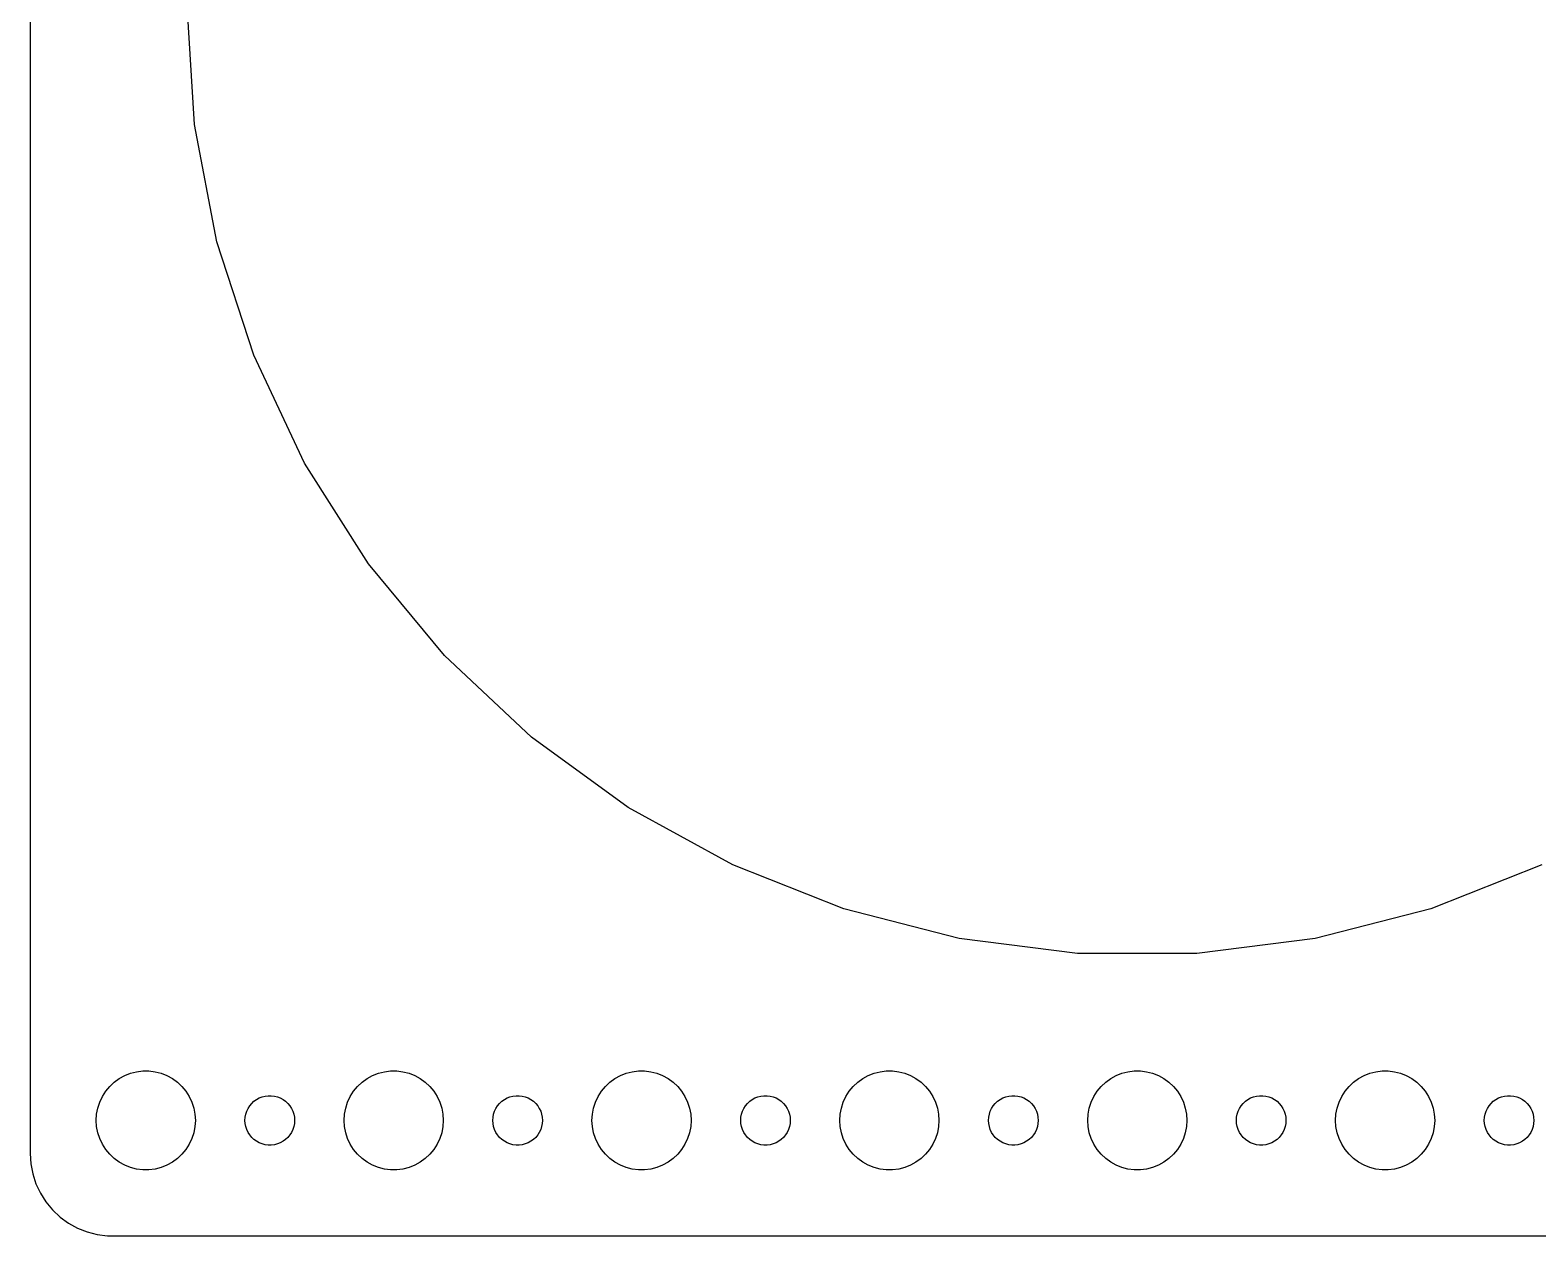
# Model space of a CAD drawing. Header units: metres. Extents: x -187 to 187, y -74 to 74.
# Drawn here: x -187 to -95.8, y -74.5 to -1.5 of the extents above; entities that cross this region are included whole.
import ezdxf

# ---------------------------------------------------------------- set-up
doc = ezdxf.new("R2010")
doc.units = ezdxf.units.M

msp = doc.modelspace()

# ---------------------------------------------------------------- linework, layer by layer
for p, q in [((-187, 69.5), (-187, -69.5)), ((-177.047, -7.20665), (-177.5, 0)), ((-175.694, -14.2997), (-177.047, -7.20665)), ((-173.462, -21.1672), (-175.694, -14.2997)), ((-170.388, -27.7008), (-173.462, -21.1672)), ((-166.518, -33.7977), (-170.388, -27.7008)), ((-161.916, -39.3615), (-166.518, -33.7977)), ((-156.652, -44.3045), (-161.916, -39.3615)), ((-150.81, -48.5488), (-156.652, -44.3045)), ((-144.482, -52.0276), (-150.81, -48.5488)), ((-137.768, -54.6857), (-144.482, -52.0276)), ((-95.5177, -52.0276), (-102.232, -54.6857)), ((-130.774, -56.4815), (-137.768, -54.6857)), ((-102.232, -54.6857), (-109.226, -56.4815)), ((-123.61, -57.3865), (-130.774, -56.4815)), ((-109.226, -56.4815), (-116.39, -57.3865)), ((-116.39, -57.3865), (-123.61, -57.3865)), ((-181.277, -64.7855), (-180.927, -64.6468)), ((-180.927, -64.6468), (-180.562, -64.5531)), ((-180.562, -64.5531), (-180.188, -64.5059)), ((-180.188, -64.5059), (-179.812, -64.5059)), ((-179.812, -64.5059), (-179.438, -64.5531)), ((-179.438, -64.5531), (-179.073, -64.6468)), ((-179.073, -64.6468), (-178.723, -64.7855)), ((-166.277, -64.7855), (-165.927, -64.6468)), ((-165.927, -64.6468), (-165.562, -64.5531)), ((-165.562, -64.5531), (-165.188, -64.5059)), ((-165.188, -64.5059), (-164.812, -64.5059)), ((-164.812, -64.5059), (-164.438, -64.5531)), ((-164.438, -64.5531), (-164.073, -64.6468)), ((-164.073, -64.6468), (-163.723, -64.7855)), ((-151.277, -64.7855), (-150.927, -64.6468)), ((-150.927, -64.6468), (-150.562, -64.5531)), ((-150.562, -64.5531), (-150.188, -64.5059)), ((-150.188, -64.5059), (-149.812, -64.5059)), ((-149.812, -64.5059), (-149.438, -64.5531)), ((-149.438, -64.5531), (-149.073, -64.6468)), ((-149.073, -64.6468), (-148.723, -64.7855)), ((-136.277, -64.7855), (-135.927, -64.6468)), ((-135.927, -64.6468), (-135.562, -64.5531)), ((-135.562, -64.5531), (-135.188, -64.5059)), ((-135.188, -64.5059), (-134.812, -64.5059)), ((-134.812, -64.5059), (-134.438, -64.5531)), ((-134.438, -64.5531), (-134.073, -64.6468)), ((-134.073, -64.6468), (-133.723, -64.7855)), ((-121.277, -64.7855), (-120.927, -64.6468)), ((-120.927, -64.6468), (-120.562, -64.5531)), ((-120.562, -64.5531), (-120.188, -64.5059)), ((-120.188, -64.5059), (-119.812, -64.5059)), ((-119.812, -64.5059), (-119.438, -64.5531)), ((-119.438, -64.5531), (-119.073, -64.6468)), ((-119.073, -64.6468), (-118.723, -64.7855)), ((-106.277, -64.7855), (-105.927, -64.6468)), ((-105.927, -64.6468), (-105.562, -64.5531)), ((-105.562, -64.5531), (-105.188, -64.5059)), ((-105.188, -64.5059), (-104.812, -64.5059)), ((-104.812, -64.5059), (-104.438, -64.5531)), ((-104.438, -64.5531), (-104.073, -64.6468)), ((-104.073, -64.6468), (-103.723, -64.7855)), ((-182.427, -65.7366), (-182.187, -65.4464)), ((-182.187, -65.4464), (-181.912, -65.1885)), ((-181.912, -65.1885), (-181.607, -64.967)), ((-181.607, -64.967), (-181.277, -64.7855)), ((-178.723, -64.7855), (-178.393, -64.967)), ((-178.393, -64.967), (-178.088, -65.1885)), ((-178.088, -65.1885), (-177.813, -65.4464)), ((-177.813, -65.4464), (-177.573, -65.7366)), ((-167.427, -65.7366), (-167.187, -65.4464)), ((-167.187, -65.4464), (-166.912, -65.1885)), ((-166.912, -65.1885), (-166.607, -64.967)), ((-166.607, -64.967), (-166.277, -64.7855)), ((-163.723, -64.7855), (-163.393, -64.967)), ((-163.393, -64.967), (-163.088, -65.1885)), ((-163.088, -65.1885), (-162.813, -65.4464)), ((-162.813, -65.4464), (-162.573, -65.7366)), ((-152.427, -65.7366), (-152.187, -65.4464)), ((-152.187, -65.4464), (-151.912, -65.1885)), ((-151.912, -65.1885), (-151.607, -64.967)), ((-151.607, -64.967), (-151.277, -64.7855)), ((-148.723, -64.7855), (-148.393, -64.967)), ((-148.393, -64.967), (-148.088, -65.1885)), ((-148.088, -65.1885), (-147.813, -65.4464)), ((-147.813, -65.4464), (-147.573, -65.7366)), ((-137.427, -65.7366), (-137.187, -65.4464)), ((-137.187, -65.4464), (-136.912, -65.1885)), ((-136.912, -65.1885), (-136.607, -64.967)), ((-136.607, -64.967), (-136.277, -64.7855)), ((-133.723, -64.7855), (-133.393, -64.967)), ((-133.393, -64.967), (-133.088, -65.1885)), ((-133.088, -65.1885), (-132.813, -65.4464)), ((-132.813, -65.4464), (-132.573, -65.7366)), ((-122.427, -65.7366), (-122.187, -65.4464)), ((-122.187, -65.4464), (-121.912, -65.1885)), ((-121.912, -65.1885), (-121.607, -64.967)), ((-121.607, -64.967), (-121.277, -64.7855)), ((-118.723, -64.7855), (-118.393, -64.967)), ((-118.393, -64.967), (-118.088, -65.1885)), ((-118.088, -65.1885), (-117.813, -65.4464)), ((-117.813, -65.4464), (-117.573, -65.7366)), ((-107.427, -65.7366), (-107.187, -65.4464)), ((-107.187, -65.4464), (-106.912, -65.1885)), ((-106.912, -65.1885), (-106.607, -64.967)), ((-106.607, -64.967), (-106.277, -64.7855)), ((-103.723, -64.7855), (-103.393, -64.967)), ((-103.393, -64.967), (-103.088, -65.1885)), ((-103.088, -65.1885), (-102.813, -65.4464)), ((-102.813, -65.4464), (-102.573, -65.7366)), ((-182.906, -66.7539), (-182.789, -66.3956)), ((-182.789, -66.3956), (-182.629, -66.0547)), ((-182.629, -66.0547), (-182.427, -65.7366)), ((-177.573, -65.7366), (-177.371, -66.0547)), ((-177.371, -66.0547), (-177.211, -66.3956)), ((-177.211, -66.3956), (-177.094, -66.7539)), ((-173.714, -66.6183), (-173.593, -66.4732)), ((-173.593, -66.4732), (-173.456, -66.3442)), ((-173.456, -66.3442), (-173.304, -66.2335)), ((-173.304, -66.2335), (-173.139, -66.1428)), ((-173.139, -66.1428), (-172.964, -66.0734)), ((-172.964, -66.0734), (-172.781, -66.0266)), ((-172.781, -66.0266), (-172.594, -66.003)), ((-172.594, -66.003), (-172.406, -66.003)), ((-172.406, -66.003), (-172.219, -66.0266)), ((-172.219, -66.0266), (-172.036, -66.0734)), ((-172.036, -66.0734), (-171.861, -66.1428)), ((-171.861, -66.1428), (-171.696, -66.2335)), ((-171.696, -66.2335), (-171.544, -66.3442)), ((-171.544, -66.3442), (-171.407, -66.4732)), ((-171.407, -66.4732), (-171.286, -66.6183)), ((-167.906, -66.7539), (-167.789, -66.3956)), ((-167.789, -66.3956), (-167.629, -66.0547)), ((-167.629, -66.0547), (-167.427, -65.7366)), ((-162.573, -65.7366), (-162.371, -66.0547)), ((-162.371, -66.0547), (-162.211, -66.3956)), ((-162.211, -66.3956), (-162.094, -66.7539)), ((-158.714, -66.6183), (-158.593, -66.4732)), ((-158.593, -66.4732), (-158.456, -66.3442)), ((-158.456, -66.3442), (-158.304, -66.2335)), ((-158.304, -66.2335), (-158.139, -66.1428)), ((-158.139, -66.1428), (-157.964, -66.0734)), ((-157.964, -66.0734), (-157.781, -66.0266)), ((-157.781, -66.0266), (-157.594, -66.003)), ((-157.594, -66.003), (-157.406, -66.003)), ((-157.406, -66.003), (-157.219, -66.0266)), ((-157.219, -66.0266), (-157.036, -66.0734)), ((-157.036, -66.0734), (-156.861, -66.1428)), ((-156.861, -66.1428), (-156.696, -66.2335)), ((-156.696, -66.2335), (-156.544, -66.3442)), ((-156.544, -66.3442), (-156.407, -66.4732)), ((-156.407, -66.4732), (-156.286, -66.6183)), ((-152.906, -66.7539), (-152.789, -66.3956)), ((-152.789, -66.3956), (-152.629, -66.0547)), ((-152.629, -66.0547), (-152.427, -65.7366)), ((-147.573, -65.7366), (-147.371, -66.0547)), ((-147.371, -66.0547), (-147.211, -66.3956)), ((-147.211, -66.3956), (-147.094, -66.7539)), ((-143.714, -66.6183), (-143.593, -66.4732)), ((-143.593, -66.4732), (-143.456, -66.3442)), ((-143.456, -66.3442), (-143.304, -66.2335)), ((-143.304, -66.2335), (-143.139, -66.1428)), ((-143.139, -66.1428), (-142.964, -66.0734)), ((-142.964, -66.0734), (-142.781, -66.0266)), ((-142.781, -66.0266), (-142.594, -66.003)), ((-142.594, -66.003), (-142.406, -66.003)), ((-142.406, -66.003), (-142.219, -66.0266)), ((-142.219, -66.0266), (-142.036, -66.0734)), ((-142.036, -66.0734), (-141.861, -66.1428)), ((-141.861, -66.1428), (-141.696, -66.2335)), ((-141.696, -66.2335), (-141.544, -66.3442)), ((-141.544, -66.3442), (-141.407, -66.4732)), ((-141.407, -66.4732), (-141.286, -66.6183)), ((-137.906, -66.7539), (-137.789, -66.3956)), ((-137.789, -66.3956), (-137.629, -66.0547)), ((-137.629, -66.0547), (-137.427, -65.7366)), ((-132.573, -65.7366), (-132.371, -66.0547)), ((-132.371, -66.0547), (-132.211, -66.3956)), ((-132.211, -66.3956), (-132.094, -66.7539)), ((-128.714, -66.6183), (-128.593, -66.4732)), ((-128.593, -66.4732), (-128.456, -66.3442)), ((-128.456, -66.3442), (-128.304, -66.2335)), ((-128.304, -66.2335), (-128.139, -66.1428)), ((-128.139, -66.1428), (-127.964, -66.0734)), ((-127.964, -66.0734), (-127.781, -66.0266)), ((-127.781, -66.0266), (-127.594, -66.003)), ((-127.594, -66.003), (-127.406, -66.003)), ((-127.406, -66.003), (-127.219, -66.0266)), ((-127.219, -66.0266), (-127.036, -66.0734)), ((-127.036, -66.0734), (-126.861, -66.1428)), ((-126.861, -66.1428), (-126.696, -66.2335)), ((-126.696, -66.2335), (-126.544, -66.3442)), ((-126.544, -66.3442), (-126.407, -66.4732)), ((-126.407, -66.4732), (-126.286, -66.6183)), ((-122.906, -66.7539), (-122.789, -66.3956)), ((-122.789, -66.3956), (-122.629, -66.0547)), ((-122.629, -66.0547), (-122.427, -65.7366)), ((-117.573, -65.7366), (-117.371, -66.0547)), ((-117.371, -66.0547), (-117.211, -66.3956)), ((-117.211, -66.3956), (-117.094, -66.7539)), ((-113.714, -66.6183), (-113.593, -66.4732)), ((-113.593, -66.4732), (-113.456, -66.3442)), ((-113.456, -66.3442), (-113.304, -66.2335)), ((-113.304, -66.2335), (-113.139, -66.1428)), ((-113.139, -66.1428), (-112.964, -66.0734)), ((-112.964, -66.0734), (-112.781, -66.0266)), ((-112.781, -66.0266), (-112.594, -66.003)), ((-112.594, -66.003), (-112.406, -66.003)), ((-112.406, -66.003), (-112.219, -66.0266)), ((-112.219, -66.0266), (-112.036, -66.0734)), ((-112.036, -66.0734), (-111.861, -66.1428)), ((-111.861, -66.1428), (-111.696, -66.2335)), ((-111.696, -66.2335), (-111.544, -66.3442)), ((-111.544, -66.3442), (-111.407, -66.4732)), ((-111.407, -66.4732), (-111.286, -66.6183)), ((-107.906, -66.7539), (-107.789, -66.3956)), ((-107.789, -66.3956), (-107.629, -66.0547)), ((-107.629, -66.0547), (-107.427, -65.7366)), ((-102.573, -65.7366), (-102.371, -66.0547)), ((-102.371, -66.0547), (-102.211, -66.3956)), ((-102.211, -66.3956), (-102.094, -66.7539)), ((-98.7135, -66.6183), (-98.5934, -66.4732)), ((-98.5934, -66.4732), (-98.4561, -66.3442)), ((-98.4561, -66.3442), (-98.3037, -66.2335)), ((-98.3037, -66.2335), (-98.1387, -66.1428)), ((-98.1387, -66.1428), (-97.9635, -66.0734)), ((-97.9635, -66.0734), (-97.7811, -66.0266)), ((-97.7811, -66.0266), (-97.5942, -66.003)), ((-97.5942, -66.003), (-97.4058, -66.003)), ((-97.4058, -66.003), (-97.2189, -66.0266)), ((-97.2189, -66.0266), (-97.0365, -66.0734)), ((-97.0365, -66.0734), (-96.8613, -66.1428)), ((-96.8613, -66.1428), (-96.6963, -66.2335)), ((-96.6963, -66.2335), (-96.5439, -66.3442)), ((-96.5439, -66.3442), (-96.4065, -66.4732)), ((-96.4065, -66.4732), (-96.2865, -66.6183)), ((-183, -67.5), (-182.976, -67.124)), ((-182.976, -67.876), (-183, -67.5)), ((-182.976, -67.124), (-182.906, -66.7539)), ((-177.094, -66.7539), (-177.024, -67.124)), ((-177.024, -67.124), (-177, -67.5)), ((-177, -67.5), (-177.024, -67.876)), ((-174, -67.5), (-173.988, -67.312)), ((-173.988, -67.688), (-174, -67.5)), ((-173.988, -67.312), (-173.953, -67.127)), ((-173.953, -67.127), (-173.895, -66.9478)), ((-173.895, -66.9478), (-173.814, -66.7774)), ((-173.814, -66.7774), (-173.714, -66.6183)), ((-171.286, -66.6183), (-171.186, -66.7774)), ((-171.186, -66.7774), (-171.105, -66.9478)), ((-171.105, -66.9478), (-171.047, -67.127)), ((-171.047, -67.127), (-171.012, -67.312)), ((-171.012, -67.312), (-171, -67.5)), ((-171, -67.5), (-171.012, -67.688)), ((-168, -67.5), (-167.976, -67.124)), ((-167.976, -67.876), (-168, -67.5)), ((-167.976, -67.124), (-167.906, -66.7539)), ((-162.094, -66.7539), (-162.024, -67.124)), ((-162.024, -67.124), (-162, -67.5)), ((-162, -67.5), (-162.024, -67.876)), ((-159, -67.5), (-158.988, -67.312)), ((-158.988, -67.688), (-159, -67.5)), ((-158.988, -67.312), (-158.953, -67.127)), ((-158.953, -67.127), (-158.895, -66.9478)), ((-158.895, -66.9478), (-158.814, -66.7774)), ((-158.814, -66.7774), (-158.714, -66.6183)), ((-156.286, -66.6183), (-156.186, -66.7774)), ((-156.186, -66.7774), (-156.105, -66.9478)), ((-156.105, -66.9478), (-156.047, -67.127)), ((-156.047, -67.127), (-156.012, -67.312)), ((-156.012, -67.312), (-156, -67.5)), ((-156, -67.5), (-156.012, -67.688)), ((-153, -67.5), (-152.976, -67.124)), ((-152.976, -67.876), (-153, -67.5)), ((-152.976, -67.124), (-152.906, -66.7539)), ((-147.094, -66.7539), (-147.024, -67.124)), ((-147.024, -67.124), (-147, -67.5)), ((-147, -67.5), (-147.024, -67.876)), ((-144, -67.5), (-143.988, -67.312)), ((-143.988, -67.688), (-144, -67.5)), ((-143.988, -67.312), (-143.953, -67.127)), ((-143.953, -67.127), (-143.895, -66.9478)), ((-143.895, -66.9478), (-143.814, -66.7774)), ((-143.814, -66.7774), (-143.714, -66.6183)), ((-141.286, -66.6183), (-141.186, -66.7774)), ((-141.186, -66.7774), (-141.105, -66.9478)), ((-141.105, -66.9478), (-141.047, -67.127)), ((-141.047, -67.127), (-141.012, -67.312)), ((-141.012, -67.312), (-141, -67.5)), ((-141, -67.5), (-141.012, -67.688)), ((-138, -67.5), (-137.976, -67.124)), ((-137.976, -67.876), (-138, -67.5)), ((-137.976, -67.124), (-137.906, -66.7539)), ((-132.094, -66.7539), (-132.024, -67.124)), ((-132.024, -67.124), (-132, -67.5)), ((-132, -67.5), (-132.024, -67.876)), ((-129, -67.5), (-128.988, -67.312)), ((-128.988, -67.688), (-129, -67.5)), ((-128.988, -67.312), (-128.953, -67.127)), ((-128.953, -67.127), (-128.895, -66.9478)), ((-128.895, -66.9478), (-128.814, -66.7774)), ((-128.814, -66.7774), (-128.714, -66.6183)), ((-126.286, -66.6183), (-126.186, -66.7774)), ((-126.186, -66.7774), (-126.105, -66.9478)), ((-126.105, -66.9478), (-126.047, -67.127)), ((-126.047, -67.127), (-126.012, -67.312)), ((-126.012, -67.312), (-126, -67.5)), ((-126, -67.5), (-126.012, -67.688)), ((-123, -67.5), (-122.976, -67.124)), ((-122.976, -67.876), (-123, -67.5)), ((-122.976, -67.124), (-122.906, -66.7539)), ((-117.094, -66.7539), (-117.024, -67.124)), ((-117.024, -67.124), (-117, -67.5)), ((-117, -67.5), (-117.024, -67.876)), ((-114, -67.5), (-113.988, -67.312)), ((-113.988, -67.688), (-114, -67.5)), ((-113.988, -67.312), (-113.953, -67.127)), ((-113.953, -67.127), (-113.895, -66.9478)), ((-113.895, -66.9478), (-113.814, -66.7774)), ((-113.814, -66.7774), (-113.714, -66.6183)), ((-111.286, -66.6183), (-111.186, -66.7774)), ((-111.186, -66.7774), (-111.105, -66.9478)), ((-111.105, -66.9478), (-111.047, -67.127)), ((-111.047, -67.127), (-111.012, -67.312)), ((-111.012, -67.312), (-111, -67.5)), ((-111, -67.5), (-111.012, -67.688)), ((-108, -67.5), (-107.976, -67.124)), ((-107.976, -67.876), (-108, -67.5)), ((-107.976, -67.124), (-107.906, -66.7539)), ((-102.094, -66.7539), (-102.024, -67.124)), ((-102.024, -67.124), (-102, -67.5)), ((-102, -67.5), (-102.024, -67.876)), ((-99, -67.5), (-98.9882, -67.312)), ((-98.9882, -67.688), (-99, -67.5)), ((-98.9882, -67.312), (-98.9529, -67.127)), ((-98.9529, -67.127), (-98.8947, -66.9478)), ((-98.8947, -66.9478), (-98.8145, -66.7774)), ((-98.8145, -66.7774), (-98.7135, -66.6183)), ((-96.2865, -66.6183), (-96.1855, -66.7774)), ((-96.1855, -66.7774), (-96.1053, -66.9478)), ((-96.1053, -66.9478), (-96.0471, -67.127)), ((-96.0471, -67.127), (-96.0118, -67.312)), ((-96.0118, -67.312), (-96, -67.5)), ((-96, -67.5), (-96.0118, -67.688)), ((-182.906, -68.2461), (-182.976, -67.876)), ((-182.789, -68.6044), (-182.906, -68.2461)), ((-177.094, -68.2461), (-177.211, -68.6044)), ((-177.024, -67.876), (-177.094, -68.2461)), ((-173.953, -67.873), (-173.988, -67.688)), ((-173.895, -68.0522), (-173.953, -67.873)), ((-173.814, -68.2226), (-173.895, -68.0522)), ((-173.714, -68.3817), (-173.814, -68.2226)), ((-173.593, -68.5268), (-173.714, -68.3817)), ((-171.286, -68.3817), (-171.407, -68.5268)), ((-171.186, -68.2226), (-171.286, -68.3817)), ((-171.105, -68.0522), (-171.186, -68.2226)), ((-171.047, -67.873), (-171.105, -68.0522)), ((-171.012, -67.688), (-171.047, -67.873)), ((-167.906, -68.2461), (-167.976, -67.876)), ((-167.789, -68.6044), (-167.906, -68.2461)), ((-162.094, -68.2461), (-162.211, -68.6044)), ((-162.024, -67.876), (-162.094, -68.2461)), ((-158.953, -67.873), (-158.988, -67.688)), ((-158.895, -68.0522), (-158.953, -67.873)), ((-158.814, -68.2226), (-158.895, -68.0522)), ((-158.714, -68.3817), (-158.814, -68.2226)), ((-158.593, -68.5268), (-158.714, -68.3817)), ((-156.286, -68.3817), (-156.407, -68.5268)), ((-156.186, -68.2226), (-156.286, -68.3817)), ((-156.105, -68.0522), (-156.186, -68.2226)), ((-156.047, -67.873), (-156.105, -68.0522)), ((-156.012, -67.688), (-156.047, -67.873)), ((-152.906, -68.2461), (-152.976, -67.876)), ((-152.789, -68.6044), (-152.906, -68.2461)), ((-147.094, -68.2461), (-147.211, -68.6044)), ((-147.024, -67.876), (-147.094, -68.2461)), ((-143.953, -67.873), (-143.988, -67.688)), ((-143.895, -68.0522), (-143.953, -67.873)), ((-143.814, -68.2226), (-143.895, -68.0522)), ((-143.714, -68.3817), (-143.814, -68.2226)), ((-143.593, -68.5268), (-143.714, -68.3817)), ((-141.286, -68.3817), (-141.407, -68.5268)), ((-141.186, -68.2226), (-141.286, -68.3817)), ((-141.105, -68.0522), (-141.186, -68.2226)), ((-141.047, -67.873), (-141.105, -68.0522)), ((-141.012, -67.688), (-141.047, -67.873)), ((-137.906, -68.2461), (-137.976, -67.876)), ((-137.789, -68.6044), (-137.906, -68.2461)), ((-132.094, -68.2461), (-132.211, -68.6044)), ((-132.024, -67.876), (-132.094, -68.2461)), ((-128.953, -67.873), (-128.988, -67.688)), ((-128.895, -68.0522), (-128.953, -67.873)), ((-128.814, -68.2226), (-128.895, -68.0522)), ((-128.714, -68.3817), (-128.814, -68.2226)), ((-128.593, -68.5268), (-128.714, -68.3817)), ((-126.286, -68.3817), (-126.407, -68.5268)), ((-126.186, -68.2226), (-126.286, -68.3817)), ((-126.105, -68.0522), (-126.186, -68.2226)), ((-126.047, -67.873), (-126.105, -68.0522)), ((-126.012, -67.688), (-126.047, -67.873)), ((-122.906, -68.2461), (-122.976, -67.876)), ((-122.789, -68.6044), (-122.906, -68.2461)), ((-117.094, -68.2461), (-117.211, -68.6044)), ((-117.024, -67.876), (-117.094, -68.2461)), ((-113.953, -67.873), (-113.988, -67.688)), ((-113.895, -68.0522), (-113.953, -67.873)), ((-113.814, -68.2226), (-113.895, -68.0522)), ((-113.714, -68.3817), (-113.814, -68.2226)), ((-113.593, -68.5268), (-113.714, -68.3817)), ((-111.286, -68.3817), (-111.407, -68.5268)), ((-111.186, -68.2226), (-111.286, -68.3817)), ((-111.105, -68.0522), (-111.186, -68.2226)), ((-111.047, -67.873), (-111.105, -68.0522)), ((-111.012, -67.688), (-111.047, -67.873)), ((-107.906, -68.2461), (-107.976, -67.876)), ((-107.789, -68.6044), (-107.906, -68.2461)), ((-102.094, -68.2461), (-102.211, -68.6044)), ((-102.024, -67.876), (-102.094, -68.2461)), ((-98.9529, -67.873), (-98.9882, -67.688)), ((-98.8947, -68.0522), (-98.9529, -67.873)), ((-98.8145, -68.2226), (-98.8947, -68.0522)), ((-98.7135, -68.3817), (-98.8145, -68.2226)), ((-98.5934, -68.5268), (-98.7135, -68.3817)), ((-96.2865, -68.3817), (-96.4065, -68.5268)), ((-96.1855, -68.2226), (-96.2865, -68.3817)), ((-96.1053, -68.0522), (-96.1855, -68.2226)), ((-96.0471, -67.873), (-96.1053, -68.0522)), ((-96.0118, -67.688), (-96.0471, -67.873)), ((-182.629, -68.9453), (-182.789, -68.6044)), ((-182.427, -69.2634), (-182.629, -68.9453)), ((-182.187, -69.5536), (-182.427, -69.2634)), ((-177.573, -69.2634), (-177.813, -69.5536)), ((-177.371, -68.9453), (-177.573, -69.2634)), ((-177.211, -68.6044), (-177.371, -68.9453)), ((-173.456, -68.6558), (-173.593, -68.5268)), ((-173.304, -68.7665), (-173.456, -68.6558)), ((-173.139, -68.8572), (-173.304, -68.7665)), ((-172.964, -68.9266), (-173.139, -68.8572)), ((-172.781, -68.9734), (-172.964, -68.9266)), ((-172.594, -68.997), (-172.781, -68.9734)), ((-172.406, -68.997), (-172.594, -68.997)), ((-172.219, -68.9734), (-172.406, -68.997)), ((-172.036, -68.9266), (-172.219, -68.9734)), ((-171.861, -68.8572), (-172.036, -68.9266)), ((-171.696, -68.7665), (-171.861, -68.8572)), ((-171.544, -68.6558), (-171.696, -68.7665)), ((-171.407, -68.5268), (-171.544, -68.6558)), ((-167.629, -68.9453), (-167.789, -68.6044)), ((-167.427, -69.2634), (-167.629, -68.9453)), ((-167.187, -69.5536), (-167.427, -69.2634)), ((-162.573, -69.2634), (-162.813, -69.5536)), ((-162.371, -68.9453), (-162.573, -69.2634)), ((-162.211, -68.6044), (-162.371, -68.9453)), ((-158.456, -68.6558), (-158.593, -68.5268)), ((-158.304, -68.7665), (-158.456, -68.6558)), ((-158.139, -68.8572), (-158.304, -68.7665)), ((-157.964, -68.9266), (-158.139, -68.8572)), ((-157.781, -68.9734), (-157.964, -68.9266)), ((-157.594, -68.997), (-157.781, -68.9734)), ((-157.406, -68.997), (-157.594, -68.997)), ((-157.219, -68.9734), (-157.406, -68.997)), ((-157.036, -68.9266), (-157.219, -68.9734)), ((-156.861, -68.8572), (-157.036, -68.9266)), ((-156.696, -68.7665), (-156.861, -68.8572)), ((-156.544, -68.6558), (-156.696, -68.7665)), ((-156.407, -68.5268), (-156.544, -68.6558)), ((-152.629, -68.9453), (-152.789, -68.6044)), ((-152.427, -69.2634), (-152.629, -68.9453)), ((-152.187, -69.5536), (-152.427, -69.2634)), ((-147.573, -69.2634), (-147.813, -69.5536)), ((-147.371, -68.9453), (-147.573, -69.2634)), ((-147.211, -68.6044), (-147.371, -68.9453)), ((-143.456, -68.6558), (-143.593, -68.5268)), ((-143.304, -68.7665), (-143.456, -68.6558)), ((-143.139, -68.8572), (-143.304, -68.7665)), ((-142.964, -68.9266), (-143.139, -68.8572)), ((-142.781, -68.9734), (-142.964, -68.9266)), ((-142.594, -68.997), (-142.781, -68.9734)), ((-142.406, -68.997), (-142.594, -68.997)), ((-142.219, -68.9734), (-142.406, -68.997)), ((-142.036, -68.9266), (-142.219, -68.9734)), ((-141.861, -68.8572), (-142.036, -68.9266)), ((-141.696, -68.7665), (-141.861, -68.8572)), ((-141.544, -68.6558), (-141.696, -68.7665)), ((-141.407, -68.5268), (-141.544, -68.6558)), ((-137.629, -68.9453), (-137.789, -68.6044)), ((-137.427, -69.2634), (-137.629, -68.9453)), ((-137.187, -69.5536), (-137.427, -69.2634)), ((-132.573, -69.2634), (-132.813, -69.5536)), ((-132.371, -68.9453), (-132.573, -69.2634)), ((-132.211, -68.6044), (-132.371, -68.9453)), ((-128.456, -68.6558), (-128.593, -68.5268)), ((-128.304, -68.7665), (-128.456, -68.6558)), ((-128.139, -68.8572), (-128.304, -68.7665)), ((-127.964, -68.9266), (-128.139, -68.8572)), ((-127.781, -68.9734), (-127.964, -68.9266)), ((-127.594, -68.997), (-127.781, -68.9734)), ((-127.406, -68.997), (-127.594, -68.997)), ((-127.219, -68.9734), (-127.406, -68.997)), ((-127.036, -68.9266), (-127.219, -68.9734)), ((-126.861, -68.8572), (-127.036, -68.9266)), ((-126.696, -68.7665), (-126.861, -68.8572)), ((-126.544, -68.6558), (-126.696, -68.7665)), ((-126.407, -68.5268), (-126.544, -68.6558)), ((-122.629, -68.9453), (-122.789, -68.6044)), ((-122.427, -69.2634), (-122.629, -68.9453)), ((-122.187, -69.5536), (-122.427, -69.2634)), ((-117.573, -69.2634), (-117.813, -69.5536)), ((-117.371, -68.9453), (-117.573, -69.2634)), ((-117.211, -68.6044), (-117.371, -68.9453)), ((-113.456, -68.6558), (-113.593, -68.5268)), ((-113.304, -68.7665), (-113.456, -68.6558)), ((-113.139, -68.8572), (-113.304, -68.7665)), ((-112.964, -68.9266), (-113.139, -68.8572)), ((-112.781, -68.9734), (-112.964, -68.9266)), ((-112.594, -68.997), (-112.781, -68.9734)), ((-112.406, -68.997), (-112.594, -68.997)), ((-112.219, -68.9734), (-112.406, -68.997)), ((-112.036, -68.9266), (-112.219, -68.9734)), ((-111.861, -68.8572), (-112.036, -68.9266)), ((-111.696, -68.7665), (-111.861, -68.8572)), ((-111.544, -68.6558), (-111.696, -68.7665)), ((-111.407, -68.5268), (-111.544, -68.6558)), ((-107.629, -68.9453), (-107.789, -68.6044)), ((-107.427, -69.2634), (-107.629, -68.9453)), ((-107.187, -69.5536), (-107.427, -69.2634)), ((-102.573, -69.2634), (-102.813, -69.5536)), ((-102.371, -68.9453), (-102.573, -69.2634)), ((-102.211, -68.6044), (-102.371, -68.9453)), ((-98.4561, -68.6558), (-98.5934, -68.5268)), ((-98.3037, -68.7665), (-98.4561, -68.6558)), ((-98.1387, -68.8572), (-98.3037, -68.7665)), ((-97.9635, -68.9266), (-98.1387, -68.8572)), ((-97.7811, -68.9734), (-97.9635, -68.9266)), ((-97.5942, -68.997), (-97.7811, -68.9734)), ((-97.4058, -68.997), (-97.5942, -68.997)), ((-97.2189, -68.9734), (-97.4058, -68.997)), ((-97.0365, -68.9266), (-97.2189, -68.9734)), ((-96.8613, -68.8572), (-97.0365, -68.9266)), ((-96.6963, -68.7665), (-96.8613, -68.8572)), ((-96.5439, -68.6558), (-96.6963, -68.7665)), ((-96.4065, -68.5268), (-96.5439, -68.6558)), ((-187, -69.5), (-186.961, -70.1267)), ((-186.961, -70.1267), (-186.843, -70.7434)), ((-181.912, -69.8115), (-182.187, -69.5536)), ((-181.607, -70.033), (-181.912, -69.8115)), ((-181.277, -70.2145), (-181.607, -70.033)), ((-180.927, -70.3532), (-181.277, -70.2145)), ((-178.723, -70.2145), (-179.073, -70.3532)), ((-178.393, -70.033), (-178.723, -70.2145)), ((-178.088, -69.8115), (-178.393, -70.033)), ((-177.813, -69.5536), (-178.088, -69.8115)), ((-166.912, -69.8115), (-167.187, -69.5536)), ((-166.607, -70.033), (-166.912, -69.8115)), ((-166.277, -70.2145), (-166.607, -70.033)), ((-165.927, -70.3532), (-166.277, -70.2145)), ((-163.723, -70.2145), (-164.073, -70.3532)), ((-163.393, -70.033), (-163.723, -70.2145)), ((-163.088, -69.8115), (-163.393, -70.033)), ((-162.813, -69.5536), (-163.088, -69.8115)), ((-151.912, -69.8115), (-152.187, -69.5536)), ((-151.607, -70.033), (-151.912, -69.8115)), ((-151.277, -70.2145), (-151.607, -70.033)), ((-150.927, -70.3532), (-151.277, -70.2145)), ((-148.723, -70.2145), (-149.073, -70.3532)), ((-148.393, -70.033), (-148.723, -70.2145)), ((-148.088, -69.8115), (-148.393, -70.033)), ((-147.813, -69.5536), (-148.088, -69.8115)), ((-136.912, -69.8115), (-137.187, -69.5536)), ((-136.607, -70.033), (-136.912, -69.8115)), ((-136.277, -70.2145), (-136.607, -70.033)), ((-135.927, -70.3532), (-136.277, -70.2145)), ((-133.723, -70.2145), (-134.073, -70.3532)), ((-133.393, -70.033), (-133.723, -70.2145)), ((-133.088, -69.8115), (-133.393, -70.033)), ((-132.813, -69.5536), (-133.088, -69.8115)), ((-121.912, -69.8115), (-122.187, -69.5536)), ((-121.607, -70.033), (-121.912, -69.8115)), ((-121.277, -70.2145), (-121.607, -70.033)), ((-120.927, -70.3532), (-121.277, -70.2145)), ((-118.723, -70.2145), (-119.073, -70.3532)), ((-118.393, -70.033), (-118.723, -70.2145)), ((-118.088, -69.8115), (-118.393, -70.033)), ((-117.813, -69.5536), (-118.088, -69.8115)), ((-106.912, -69.8115), (-107.187, -69.5536)), ((-106.607, -70.033), (-106.912, -69.8115)), ((-106.277, -70.2145), (-106.607, -70.033)), ((-105.927, -70.3532), (-106.277, -70.2145)), ((-103.723, -70.2145), (-104.073, -70.3532)), ((-103.393, -70.033), (-103.723, -70.2145)), ((-103.088, -69.8115), (-103.393, -70.033)), ((-102.813, -69.5536), (-103.088, -69.8115)), ((-186.843, -70.7434), (-186.649, -71.3406)), ((-180.562, -70.4469), (-180.927, -70.3532)), ((-180.188, -70.4941), (-180.562, -70.4469)), ((-179.812, -70.4941), (-180.188, -70.4941)), ((-179.438, -70.4469), (-179.812, -70.4941)), ((-179.073, -70.3532), (-179.438, -70.4469)), ((-165.562, -70.4469), (-165.927, -70.3532)), ((-165.188, -70.4941), (-165.562, -70.4469)), ((-164.812, -70.4941), (-165.188, -70.4941)), ((-164.438, -70.4469), (-164.812, -70.4941)), ((-164.073, -70.3532), (-164.438, -70.4469)), ((-150.562, -70.4469), (-150.927, -70.3532)), ((-150.188, -70.4941), (-150.562, -70.4469)), ((-149.812, -70.4941), (-150.188, -70.4941)), ((-149.438, -70.4469), (-149.812, -70.4941)), ((-149.073, -70.3532), (-149.438, -70.4469)), ((-135.562, -70.4469), (-135.927, -70.3532)), ((-135.188, -70.4941), (-135.562, -70.4469)), ((-134.812, -70.4941), (-135.188, -70.4941)), ((-134.438, -70.4469), (-134.812, -70.4941)), ((-134.073, -70.3532), (-134.438, -70.4469)), ((-120.562, -70.4469), (-120.927, -70.3532)), ((-120.188, -70.4941), (-120.562, -70.4469)), ((-119.812, -70.4941), (-120.188, -70.4941)), ((-119.438, -70.4469), (-119.812, -70.4941)), ((-119.073, -70.3532), (-119.438, -70.4469)), ((-105.562, -70.4469), (-105.927, -70.3532)), ((-105.188, -70.4941), (-105.562, -70.4469)), ((-104.812, -70.4941), (-105.188, -70.4941)), ((-104.438, -70.4469), (-104.812, -70.4941)), ((-104.073, -70.3532), (-104.438, -70.4469)), ((-186.649, -71.3406), (-186.382, -71.9088)), ((-186.382, -71.9088), (-186.045, -72.4389)), ((-186.045, -72.4389), (-185.645, -72.9227)), ((-185.645, -72.9227), (-185.187, -73.3526)), ((-185.187, -73.3526), (-184.679, -73.7216)), ((-184.679, -73.7216), (-184.129, -74.0241)), ((-184.129, -74.0241), (-183.545, -74.2553)), ((-183.545, -74.2553), (-182.937, -74.4114)), ((-182.937, -74.4114), (-182.314, -74.4901)), ((-182.314, -74.4901), (182.314, -74.4901))]:
    msp.add_line(p, q)

doc.saveas('drawing.dxf')
